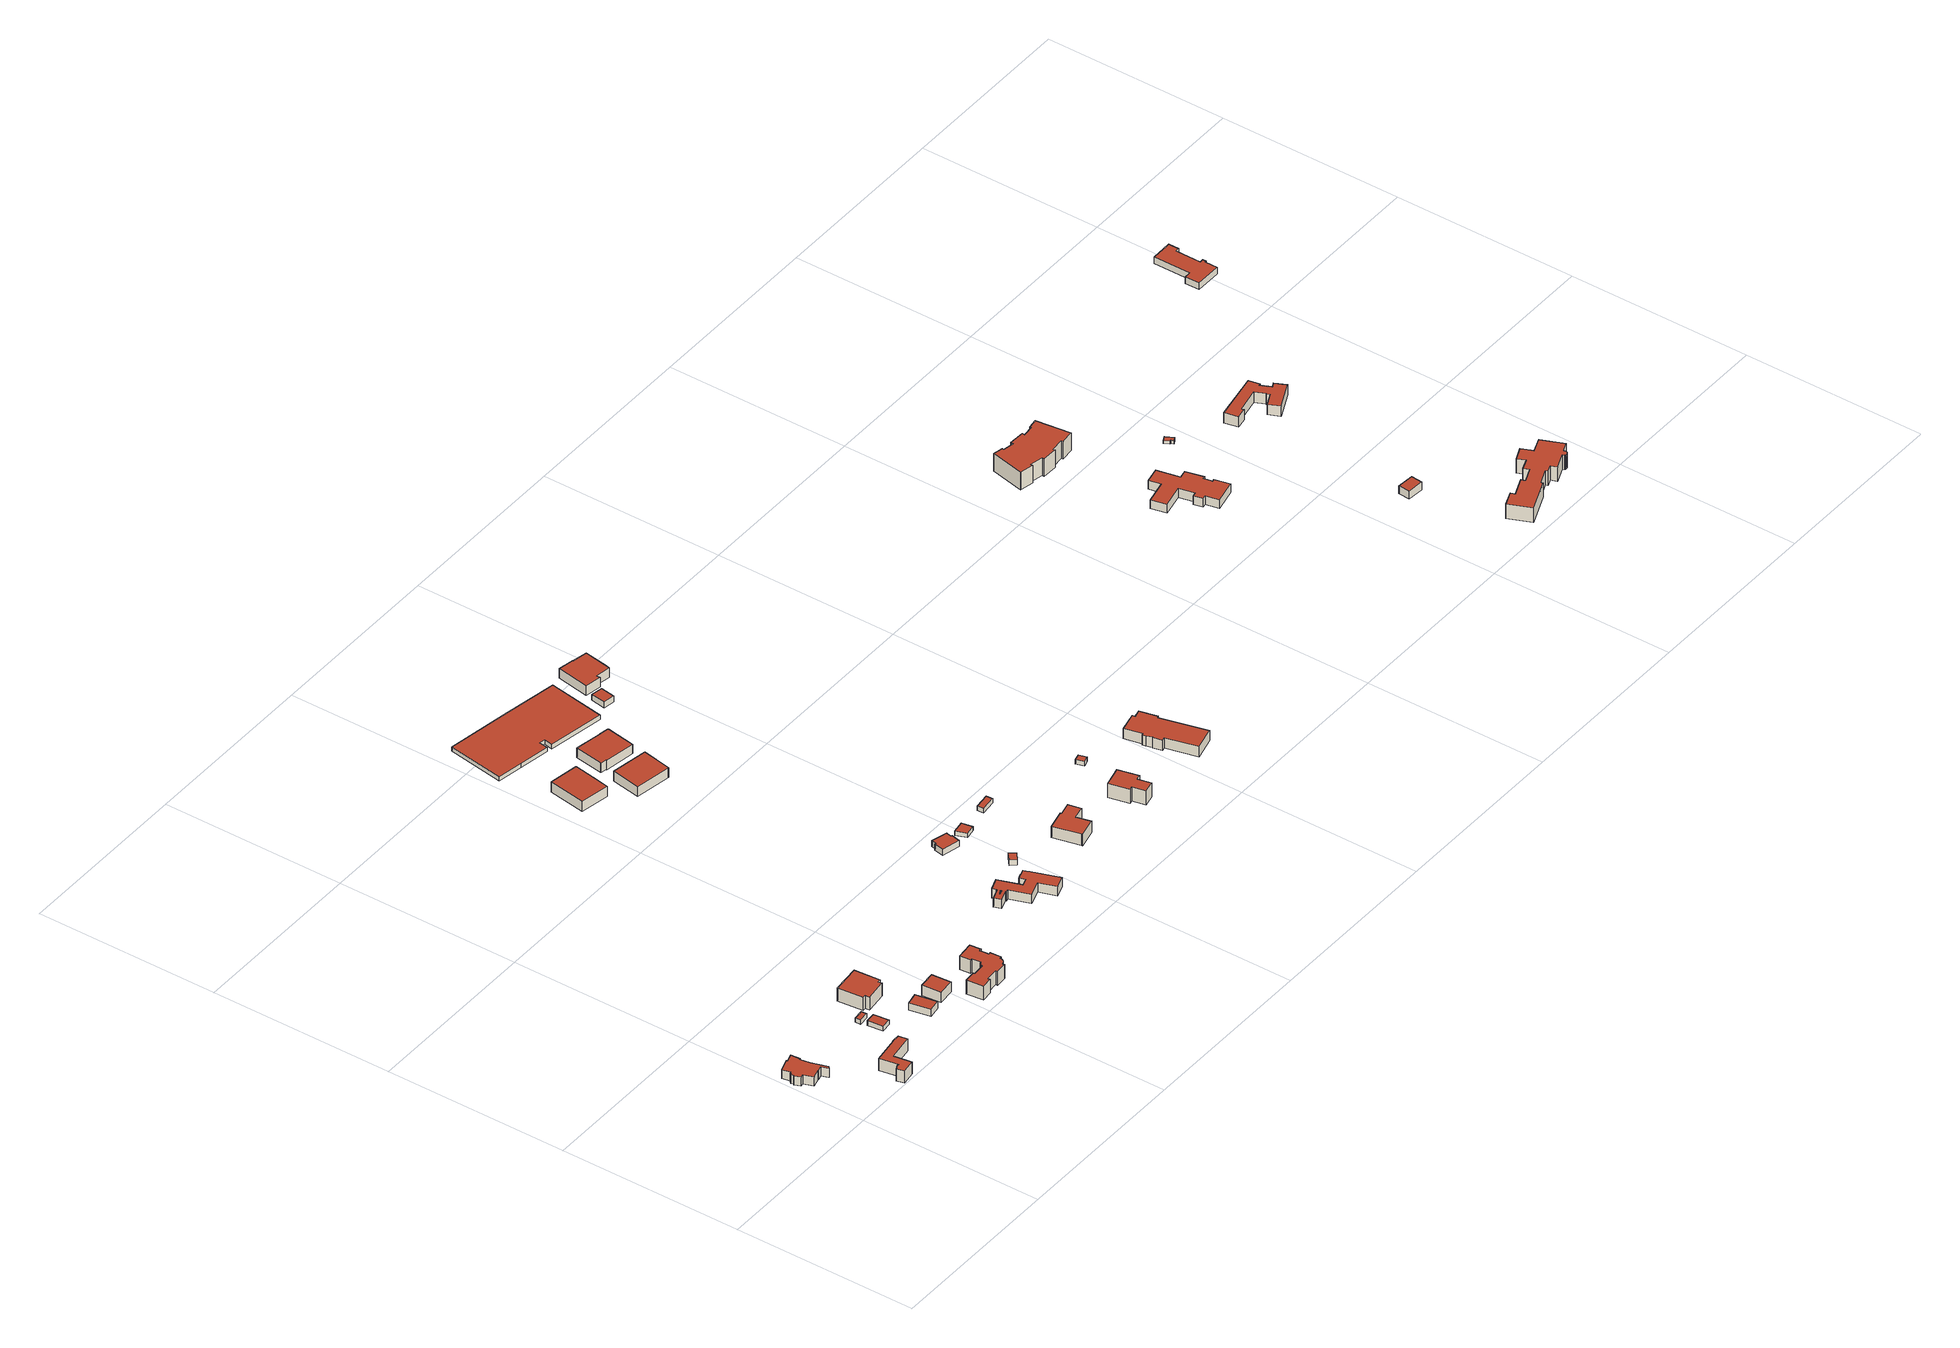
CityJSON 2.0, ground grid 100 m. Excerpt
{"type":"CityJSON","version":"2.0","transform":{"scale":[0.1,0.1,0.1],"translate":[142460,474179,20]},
"CityObjects":{
"building1":{"type":"Building","attributes":{"b3_dak_type":"slanted","b3_h_dak_50p":26.84,"b3_h_dak_70p":27.63,"b3_h_dak_max":29.62,"b3_h_dak_min":25.47,"b3_h_maaiveld":22.38,"b3_kas_warenhuis":false,"b3_mutatie_ahn3_ahn4":false,"b3_reconstructie_onvolledig":false,"b3_rmse_lod12":1.23,"b3_rmse_lod13":1.23,"b3_rmse_lod22":0.0856,"b3_val3dity_lod12":"[]","b3_val3dity_lod13":"[]","b3_val3dity_lod22":"[]","b3_volume_lod12":982.21,"b3_volume_lod13":982.21,"b3_volume_lod22":879.41,"geconstateerd":false,"oorspronkelijkbouwjaar":2022,"status":"Pand in gebruik"},"children":["building1-1"]},
"building1-1":{"type":"BuildingPart","parents":["building1"],"geometry":[{"type":"Solid","lod":"1.2","boundaries":[[[[0,1,2,3,4,5,6,7,8,9,10,11,12,13,14,15,16,17,18,19,20]],[[21,5,4,22]],[[22,4,3,23]],[[24,6,5,21]],[[23,3,2,25]],[[26,17,16,27]],[[28,18,17,26]],[[27,16,15,29]],[[29,15,14,30]],[[30,14,13,31]],[[31,13,12,32]],[[32,12,11,33]],[[34,8,7,35]],[[35,7,6,24]],[[33,11,10,36]],[[36,10,9,37]],[[37,9,8,34]],[[38,19,18,28]],[[39,20,19,38]],[[40,1,0,41]],[[25,2,1,40]],[[41,0,20,39]],[[41,39,38,28,26,27,29,30,31,32,33,36,37,34,35,24,21,22,23,25,40]]]],"semantics":{"surfaces":[{"type":"GroundSurface"},{"type":"WallSurface","on_footprint_edge":true},{"type":"RoofSurface"}],"values":[[0,1,1,1,1,1,1,1,1,1,1,1,1,1,1,1,1,1,1,1,1,1,2]]}}]},
"building2":{"type":"Building","attributes":{"b3_dak_type":"slanted","b3_h_dak_50p":27.57,"b3_h_dak_70p":28.36,"b3_h_dak_max":29.76,"b3_h_dak_min":24.99,"b3_h_maaiveld":21.21,"b3_kas_warenhuis":false,"b3_mutatie_ahn3_ahn4":false,"b3_reconstructie_onvolledig":false,"b3_rmse_lod12":1.62,"b3_rmse_lod13":1.62,"b3_rmse_lod22":0.14,"b3_val3dity_lod12":"[]","b3_val3dity_lod13":"[]","b3_val3dity_lod22":"[]","b3_volume_lod12":1142.58,"b3_volume_lod13":1142.58,"b3_volume_lod22":999.97,"geconstateerd":false,"oorspronkelijkbouwjaar":2022,"status":"Bouw gestart"},"children":["building2-1"]},
"building2-1":{"type":"BuildingPart","parents":["building2"],"geometry":[{"type":"Solid","lod":"1.2","boundaries":[[[[42,43,44,45,46,47,48,49,50,51,52,53,54]],[[55,49,48,56]],[[57,50,49,55]],[[58,51,50,57]],[[59,43,42,60]],[[61,44,43,59]],[[56,48,47,62]],[[62,47,46,63]],[[64,52,51,58]],[[65,53,52,64]],[[66,54,53,65]],[[63,46,45,67]],[[67,45,44,61]],[[60,42,54,66]],[[60,66,65,64,58,57,55,56,62,63,67,61,59]]]],"semantics":{"surfaces":[{"type":"GroundSurface"},{"type":"WallSurface","on_footprint_edge":true},{"type":"RoofSurface"}],"values":[[0,1,1,1,1,1,1,1,1,1,1,1,1,1,2]]}}]},
"building3":{"type":"Building","attributes":{"b3_dak_type":"multiple horizontal","b3_h_dak_50p":25.77,"b3_h_dak_70p":25.78,"b3_h_dak_max":25.93,"b3_h_dak_min":25.7,"b3_h_maaiveld":22.98,"b3_kas_warenhuis":false,"b3_mutatie_ahn3_ahn4":false,"b3_reconstructie_onvolledig":false,"b3_rmse_lod12":0.0217,"b3_rmse_lod13":0.0217,"b3_rmse_lod22":0.0205,"b3_val3dity_lod12":"[]","b3_val3dity_lod13":"[]","b3_val3dity_lod22":"[]","b3_volume_lod12":129.84,"b3_volume_lod13":129.84,"b3_volume_lod22":129.58,"geconstateerd":false,"oorspronkelijkbouwjaar":1997,"status":"Pand in gebruik"},"children":["building3-1"]},
"building3-1":{"type":"BuildingPart","parents":["building3"],"geometry":[{"type":"Solid","lod":"1.2","boundaries":[[[[68,69,70,71]],[[72,68,71,73]],[[73,71,70,74]],[[74,70,69,75]],[[75,69,68,72]],[[75,72,73,74]]]],"semantics":{"surfaces":[{"type":"GroundSurface"},{"type":"WallSurface","on_footprint_edge":true},{"type":"RoofSurface"}],"values":[[0,1,1,1,1,2]]}}]},
"building4":{"type":"Building","attributes":{"b3_dak_type":"multiple horizontal","b3_h_dak_50p":25.79,"b3_h_dak_70p":25.8,"b3_h_dak_max":25.86,"b3_h_dak_min":25.72,"b3_h_maaiveld":23.31,"b3_kas_warenhuis":false,"b3_mutatie_ahn3_ahn4":false,"b3_reconstructie_onvolledig":false,"b3_rmse_lod12":0.0183,"b3_rmse_lod13":0.0183,"b3_rmse_lod22":0.0172,"b3_val3dity_lod12":"[]","b3_val3dity_lod13":"[]","b3_val3dity_lod22":"[]","b3_volume_lod12":40.23,"b3_volume_lod13":40.23,"b3_volume_lod22":40.15,"geconstateerd":false,"oorspronkelijkbouwjaar":2012,"status":"Pand ten onrechte opgevoerd"},"children":["building4-1"]},
"building4-1":{"type":"BuildingPart","parents":["building4"],"geometry":[{"type":"Solid","lod":"1.2","boundaries":[[[[76,77,78,79]],[[80,78,77,81]],[[82,79,78,80]],[[83,76,79,82]],[[81,77,76,83]],[[81,83,82,80]]]],"semantics":{"surfaces":[{"type":"GroundSurface"},{"type":"WallSurface","on_footprint_edge":true},{"type":"RoofSurface"}],"values":[[0,1,1,1,1,2]]}}]},
"building5":{"type":"Building","attributes":{"b3_dak_type":"slanted","b3_h_dak_50p":30.52,"b3_h_dak_70p":31.07,"b3_h_dak_max":31.45,"b3_h_dak_min":26.19,"b3_h_maaiveld":23.35,"b3_kas_warenhuis":false,"b3_mutatie_ahn3_ahn4":false,"b3_reconstructie_onvolledig":false,"b3_rmse_lod12":1.82,"b3_rmse_lod13":0.985,"b3_rmse_lod22":0.088,"b3_val3dity_lod12":"[]","b3_val3dity_lod13":"[]","b3_val3dity_lod22":"[]","b3_volume_lod12":1863.16,"b3_volume_lod13":1760.94,"b3_volume_lod22":1596.92,"geconstateerd":false,"oorspronkelijkbouwjaar":1997,"status":"Pand in gebruik"},"children":["building5-1"]},
"building5-1":{"type":"BuildingPart","parents":["building5"],"geometry":[{"type":"Solid","lod":"1.2","boundaries":[[[[84,85,86,87,88,89,90,91,92,93]],[[94,87,86,95]],[[96,85,84,97]],[[95,86,85,96]],[[97,84,93,98]],[[99,88,87,94]],[[100,89,88,99]],[[98,93,92,101]],[[101,92,91,102]],[[103,90,89,100]],[[102,91,90,103]],[[102,103,100,99,94,95,96,97,98,101]]]],"semantics":{"surfaces":[{"type":"GroundSurface"},{"type":"WallSurface","on_footprint_edge":true},{"type":"RoofSurface"}],"values":[[0,1,1,1,1,1,1,1,1,1,1,2]]}}]},
"building6":{"type":"Building","attributes":{"b3_dak_type":"slanted","b3_h_dak_50p":26.83,"b3_h_dak_70p":27.21,"b3_h_dak_max":27.77,"b3_h_dak_min":25.1,"b3_h_maaiveld":23.06,"b3_kas_warenhuis":false,"b3_mutatie_ahn3_ahn4":false,"b3_reconstructie_onvolledig":false,"b3_rmse_lod12":0.841,"b3_rmse_lod13":0.841,"b3_rmse_lod22":0.0706,"b3_val3dity_lod12":"[]","b3_val3dity_lod13":"[]","b3_val3dity_lod22":"[]","b3_volume_lod12":329.52,"b3_volume_lod13":329.52,"b3_volume_lod22":292.66,"geconstateerd":false,"oorspronkelijkbouwjaar":2015,"status":"Pand ten onrechte opgevoerd"},"children":["building6-1"]},
"building6-1":{"type":"BuildingPart","parents":["building6"],"geometry":[{"type":"Solid","lod":"1.2","boundaries":[[[[104,105,106,107]],[[108,106,105,109]],[[110,107,106,108]],[[111,104,107,110]],[[109,105,104,111]],[[109,111,110,108]]]],"semantics":{"surfaces":[{"type":"GroundSurface"},{"type":"WallSurface","on_footprint_edge":true},{"type":"RoofSurface"}],"values":[[0,1,1,1,1,2]]}}]},
"building7":{"type":"Building","attributes":{"b3_dak_type":"slanted","b3_h_dak_50p":28.94,"b3_h_dak_70p":29.58,"b3_h_dak_max":30.74,"b3_h_dak_min":27.2,"b3_h_maaiveld":23.46,"b3_kas_warenhuis":false,"b3_mutatie_ahn3_ahn4":false,"b3_reconstructie_onvolledig":false,"b3_rmse_lod12":1.09,"b3_rmse_lod13":1.09,"b3_rmse_lod22":0.152,"b3_val3dity_lod12":"[]","b3_val3dity_lod13":"[]","b3_val3dity_lod22":"[]","b3_volume_lod12":578.66,"b3_volume_lod13":578.66,"b3_volume_lod22":521.04,"geconstateerd":false,"oorspronkelijkbouwjaar":2015,"status":"Pand in gebruik"},"children":["building7-1"]},
"building7-1":{"type":"BuildingPart","parents":["building7"],"geometry":[{"type":"Solid","lod":"1.2","boundaries":[[[[112,113,114,115]],[[116,113,112,117]],[[117,112,115,118]],[[119,114,113,116]],[[118,115,114,119]],[[118,119,116,117]]]],"semantics":{"surfaces":[{"type":"GroundSurface"},{"type":"WallSurface","on_footprint_edge":true},{"type":"RoofSurface"}],"values":[[0,1,1,1,1,2]]}}]},
"building8":{"type":"Building","attributes":{"b3_dak_type":"slanted","b3_h_dak_50p":30.89,"b3_h_dak_70p":31.39,"b3_h_dak_max":33.67,"b3_h_dak_min":27.59,"b3_h_maaiveld":23.23,"b3_kas_warenhuis":false,"b3_mutatie_ahn3_ahn4":false,"b3_reconstructie_onvolledig":false,"b3_rmse_lod12":1.2,"b3_rmse_lod13":1.2,"b3_rmse_lod22":0.141,"b3_val3dity_lod12":"[]","b3_val3dity_lod13":"[]","b3_val3dity_lod22":"[303]","b3_volume_lod12":2387.78,"b3_volume_lod13":2387.78,"b3_volume_lod22":2222.54,"geconstateerd":false,"oorspronkelijkbouwjaar":2015,"status":"Pand in gebruik"},"children":["building8-1"]},
"building8-1":{"type":"BuildingPart","parents":["building8"],"geometry":[{"type":"Solid","lod":"1.2","boundaries":[[[[120,121,122,123,124,125,126,127,128,129,130,131,132,133,134,135,136,137,138,139,140,141,142,143,144,145,146,147]],[[148,141,140,149]],[[150,142,141,148]],[[151,144,143,152]],[[153,145,144,151]],[[154,138,137,155]],[[156,121,120,157]],[[157,120,147,158]],[[152,143,142,150]],[[159,139,138,154]],[[149,140,139,159]],[[155,137,136,160]],[[160,136,135,161]],[[162,133,132,163]],[[164,129,128,165]],[[161,135,134,166]],[[166,134,133,162]],[[167,123,122,168]],[[169,146,145,153]],[[170,126,125,171]],[[163,132,131,172]],[[172,131,130,173]],[[173,130,129,164]],[[165,128,127,174]],[[174,127,126,170]],[[171,125,124,175]],[[175,124,123,167]],[[168,122,121,156]],[[158,147,146,169]],[[158,169,153,151,152,150,148,149,159,154,155,160,161,166,162,163,172,173,164,165,174,170,171,175,167,168,156,157]]]],"semantics":{"surfaces":[{"type":"GroundSurface"},{"type":"WallSurface","on_footprint_edge":true},{"type":"RoofSurface"}],"values":[[0,1,1,1,1,1,1,1,1,1,1,1,1,1,1,1,1,1,1,1,1,1,1,1,1,1,1,1,1,2]]}}]},
"building9":{"type":"Building","attributes":{"b3_dak_type":"slanted","b3_h_dak_50p":28.44,"b3_h_dak_70p":29.11,"b3_h_dak_max":31.48,"b3_h_dak_min":25.07,"b3_h_maaiveld":23.61,"b3_kas_warenhuis":false,"b3_mutatie_ahn3_ahn4":false,"b3_reconstructie_onvolledig":false,"b3_rmse_lod12":1.41,"b3_rmse_lod13":1.41,"b3_rmse_lod22":0.148,"b3_val3dity_lod12":"[]","b3_val3dity_lod13":"[]","b3_val3dity_lod22":"[]","b3_volume_lod12":1605.38,"b3_volume_lod13":1605.38,"b3_volume_lod22":1373.17,"geconstateerd":false,"oorspronkelijkbouwjaar":1950,"status":"Pand in gebruik"},"children":["building9-1"]},
"building9-1":{"type":"BuildingPart","parents":["building9"],"geometry":[{"type":"Solid","lod":"1.2","boundaries":[[[[176,177,178,179,180,181,182,183,184,185,186,187,188,189,190,191,192,193,194,195,196,197,198,199],[200,201,202,203]],[[204,192,191,205]],[[206,193,192,204]],[[207,199,198,208]],[[209,176,199,207]],[[210,184,183,211]],[[212,202,201,213]],[[214,203,202,212]],[[208,198,197,215]],[[216,196,195,217]],[[215,197,196,216]],[[217,195,194,218]],[[218,194,193,206]],[[205,191,190,219]],[[220,188,187,221]],[[219,190,189,222]],[[222,189,188,220]],[[223,179,178,224]],[[225,185,184,210]],[[221,187,186,226]],[[226,186,185,225]],[[227,180,179,223]],[[211,183,182,228]],[[228,182,181,229]],[[229,181,180,227]],[[224,178,177,230]],[[231,200,203,214]],[[213,201,200,231]],[[230,177,176,209]],[[230,209,207,208,215,216,217,218,206,204,205,219,222,220,221,226,225,210,211,228,229,227,223,224],[212,213,231,214]]]],"semantics":{"surfaces":[{"type":"GroundSurface"},{"type":"WallSurface","on_footprint_edge":true},{"type":"RoofSurface"}],"values":[[0,1,1,1,1,1,1,1,1,1,1,1,1,1,1,1,1,1,1,1,1,1,1,1,1,1,1,1,1,2]]}}]},
"building10":{"type":"Building","attributes":{"b3_dak_type":"slanted","b3_h_dak_50p":31.29,"b3_h_dak_70p":31.46,"b3_h_dak_max":31.61,"b3_h_dak_min":30.11,"b3_h_maaiveld":25.47,"b3_kas_warenhuis":false,"b3_mutatie_ahn3_ahn4":false,"b3_reconstructie_onvolledig":false,"b3_rmse_lod12":0.424,"b3_rmse_lod13":0.424,"b3_rmse_lod22":0.135,"b3_val3dity_lod12":"[]","b3_val3dity_lod13":"[]","b3_val3dity_lod22":"[]","b3_volume_lod12":2007.13,"b3_volume_lod13":2007.13,"b3_volume_lod22":1925.42,"geconstateerd":false,"oorspronkelijkbouwjaar":2015,"status":"Pand in gebruik"},"children":["building10-1"]},
"building10-1":{"type":"BuildingPart","parents":["building10"],"geometry":[{"type":"Solid","lod":"1.2","boundaries":[[[[232,233,234,235,236,237,238,239,240]],[[241,240,239,242]],[[242,239,238,243]],[[243,238,237,244]],[[245,232,240,241]],[[244,237,236,246]],[[246,236,235,247]],[[247,235,234,248]],[[248,234,233,249]],[[249,233,232,245]],[[249,245,241,242,243,244,246,247,248]]]],"semantics":{"surfaces":[{"type":"GroundSurface"},{"type":"WallSurface","on_footprint_edge":true},{"type":"RoofSurface"}],"values":[[0,1,1,1,1,1,1,1,1,1,2]]}}]},
"building11":{"type":"Building","attributes":{"b3_dak_type":"slanted","b3_h_dak_50p":30.46,"b3_h_dak_70p":31.19,"b3_h_dak_max":31.57,"b3_h_dak_min":29.09,"b3_h_maaiveld":25.36,"b3_kas_warenhuis":false,"b3_mutatie_ahn3_ahn4":false,"b3_reconstructie_onvolledig":false,"b3_rmse_lod12":1.16,"b3_rmse_lod13":1.16,"b3_rmse_lod22":0.108,"b3_val3dity_lod12":"[]","b3_val3dity_lod13":"[]","b3_val3dity_lod22":"[]","b3_volume_lod12":1929.75,"b3_volume_lod13":1929.75,"b3_volume_lod22":1670.47,"geconstateerd":false,"oorspronkelijkbouwjaar":2015,"status":"Pand in gebruik"},"children":["building11-1"]},
"building11-1":{"type":"BuildingPart","parents":["building11"],"geometry":[{"type":"Solid","lod":"1.2","boundaries":[[[[250,251,252,253,254,255,256]],[[257,250,256,258]],[[259,253,252,260]],[[260,252,251,261]],[[262,255,254,263]],[[263,254,253,259]],[[258,256,255,262]],[[261,251,250,257]],[[261,257,258,262,263,259,260]]]],"semantics":{"surfaces":[{"type":"GroundSurface"},{"type":"WallSurface","on_footprint_edge":true},{"type":"RoofSurface"}],"values":[[0,1,1,1,1,1,1,1,2]]}}]},
"building12":{"type":"Building","attributes":{"b3_dak_type":"slanted","b3_h_dak_50p":26.92,"b3_h_dak_70p":27.17,"b3_h_dak_max":27.51,"b3_h_dak_min":26.1,"b3_h_maaiveld":23.96,"b3_kas_warenhuis":false,"b3_mutatie_ahn3_ahn4":false,"b3_reconstructie_onvolledig":false,"b3_rmse_lod12":0.466,"b3_rmse_lod13":0.466,"b3_rmse_lod22":0.039,"b3_val3dity_lod12":"[]","b3_val3dity_lod13":"[]","b3_val3dity_lod22":"[]","b3_volume_lod12":66.35,"b3_volume_lod13":66.35,"b3_volume_lod22":59.94,"geconstateerd":false,"oorspronkelijkbouwjaar":2002,"status":"Pand in gebruik"},"children":["building12-1"]},
"building12-1":{"type":"BuildingPart","parents":["building12"],"geometry":[{"type":"Solid","lod":"1.2","boundaries":[[[[264,265,266,267]],[[268,265,264,269]],[[269,264,267,270]],[[271,266,265,268]],[[270,267,266,271]],[[270,271,268,269]]]],"semantics":{"surfaces":[{"type":"GroundSurface"},{"type":"WallSurface","on_footprint_edge":true},{"type":"RoofSurface"}],"values":[[0,1,1,1,1,2]]}}]},
"building13":{"type":"Building","attributes":{"b3_dak_type":"slanted","b3_h_dak_50p":26.77,"b3_h_dak_70p":27.33,"b3_h_dak_max":28.59,"b3_h_dak_min":25.81,"b3_h_maaiveld":23.73,"b3_kas_warenhuis":false,"b3_mutatie_ahn3_ahn4":false,"b3_reconstructie_onvolledig":false,"b3_rmse_lod12":0.796,"b3_rmse_lod13":0.796,"b3_rmse_lod22":0.0516,"b3_val3dity_lod12":"[]","b3_val3dity_lod13":"[]","b3_val3dity_lod22":"[]","b3_volume_lod12":284.93,"b3_volume_lod13":284.93,"b3_volume_lod22":251.89,"geconstateerd":false,"oorspronkelijkbouwjaar":1950,"status":"Pand in gebruik"},"children":["building13-1"]},
"building13-1":{"type":"BuildingPart","parents":["building13"],"geometry":[{"type":"Solid","lod":"1.2","boundaries":[[[[272,273,274,275,276,277,278,279,280]],[[281,277,276,282]],[[283,278,277,281]],[[284,273,272,285]],[[282,276,275,286]],[[287,279,278,283]],[[286,275,274,288]],[[288,274,273,284]],[[289,280,279,287]],[[285,272,280,289]],[[285,289,287,283,281,282,286,288,284]]]],"semantics":{"surfaces":[{"type":"GroundSurface"},{"type":"WallSurface","on_footprint_edge":true},{"type":"RoofSurface"}],"values":[[0,1,1,1,1,1,1,1,1,1,2]]}}]},
"building14":{"type":"Building","attributes":{"b3_dak_type":"slanted","b3_h_dak_50p":30.56,"b3_h_dak_70p":31.18,"b3_h_dak_max":31.71,"b3_h_dak_min":29.09,"b3_h_maaiveld":25.49,"b3_kas_warenhuis":false,"b3_mutatie_ahn3_ahn4":false,"b3_reconstructie_onvolledig":false,"b3_rmse_lod12":1.11,"b3_rmse_lod13":1.11,"b3_rmse_lod22":0.12,"b3_val3dity_lod12":"[]","b3_val3dity_lod13":"[]","b3_val3dity_lod22":"[]","b3_volume_lod12":1843.42,"b3_volume_lod13":1843.42,"b3_volume_lod22":1604.81,"geconstateerd":false,"oorspronkelijkbouwjaar":2015,"status":"Pand in gebruik"},"children":["building14-1"]},
"building14-1":{"type":"BuildingPart","parents":["building14"],"geometry":[{"type":"Solid","lod":"1.2","boundaries":[[[[290,291,292,293,294,295,296,297,298,299,300,301,302,303]],[[304,302,301,305]],[[306,291,290,307]],[[307,290,303,308]],[[309,294,293,310]],[[310,293,292,311]],[[312,295,294,309]],[[313,296,295,312]],[[314,300,299,315]],[[305,301,300,314]],[[316,297,296,313]],[[308,303,302,304]],[[311,292,291,306]],[[317,298,297,316]],[[315,299,298,317]],[[315,317,316,313,312,309,310,311,306,307,308,304,305,314]]]],"semantics":{"surfaces":[{"type":"GroundSurface"},{"type":"WallSurface","on_footprint_edge":true},{"type":"RoofSurface"}],"values":[[0,1,1,1,1,1,1,1,1,1,1,1,1,1,1,2]]}}]},
"building15":{"type":"Building","attributes":{"b3_dak_type":"multiple horizontal","b3_h_dak_50p":28.82,"b3_h_dak_70p":28.84,"b3_h_dak_max":30.61,"b3_h_dak_min":28.46,"b3_h_maaiveld":26.2,"b3_kas_warenhuis":false,"b3_mutatie_ahn3_ahn4":false,"b3_reconstructie_onvolledig":false,"b3_rmse_lod12":0.205,"b3_rmse_lod13":0.205,"b3_rmse_lod22":0.104,"b3_val3dity_lod12":"[]","b3_val3dity_lod13":"[]","b3_val3dity_lod22":"[]","b3_volume_lod12":5381.35,"b3_volume_lod13":5381.35,"b3_volume_lod22":5406.25,"geconstateerd":false,"oorspronkelijkbouwjaar":1962,"status":"Pand in gebruik"},"children":["building15-1"]},
"building15-1":{"type":"BuildingPart","parents":["building15"],"geometry":[{"type":"Solid","lod":"1.2","boundaries":[[[[318,319,320,321,322,323,324,325,326,327]],[[328,319,318,329]],[[330,324,323,331]],[[332,325,324,330]],[[331,323,322,333]],[[334,326,325,332]],[[333,322,321,335]],[[335,321,320,336]],[[336,320,319,328]],[[329,318,327,337]],[[337,327,326,334]],[[337,334,332,330,331,333,335,336,328,329]]]],"semantics":{"surfaces":[{"type":"GroundSurface"},{"type":"WallSurface","on_footprint_edge":true},{"type":"RoofSurface"}],"values":[[0,1,1,1,1,1,1,1,1,1,1,2]]}}]},
"building16":{"type":"Building","attributes":{"b3_dak_type":"multiple horizontal","b3_h_dak_50p":26.28,"b3_h_dak_70p":26.3,"b3_h_dak_max":26.57,"b3_h_dak_min":26.21,"b3_h_maaiveld":23.91,"b3_kas_warenhuis":false,"b3_mutatie_ahn3_ahn4":false,"b3_reconstructie_onvolledig":false,"b3_rmse_lod12":0.0559,"b3_rmse_lod13":0.0559,"b3_rmse_lod22":0.0454,"b3_val3dity_lod12":"[]","b3_val3dity_lod13":"[]","b3_val3dity_lod22":"[]","b3_volume_lod12":90.67,"b3_volume_lod13":90.67,"b3_volume_lod22":90.11,"geconstateerd":false,"oorspronkelijkbouwjaar":1977,"status":"Pand in gebruik"},"children":["building16-1"]},
"building16-1":{"type":"BuildingPart","parents":["building16"],"geometry":[{"type":"Solid","lod":"1.2","boundaries":[[[[338,339,340,341]],[[342,339,338,343]],[[344,340,339,342]],[[343,338,341,345]],[[345,341,340,344]],[[345,344,342,343]]]],"semantics":{"surfaces":[{"type":"GroundSurface"},{"type":"WallSurface","on_footprint_edge":true},{"type":"RoofSurface"}],"values":[[0,1,1,1,1,2]]}}]},
"building17":{"type":"Building","attributes":{"b3_dak_type":"slanted","b3_h_dak_50p":30.3,"b3_h_dak_70p":31.15,"b3_h_dak_max":33.51,"b3_h_dak_min":27.02,"b3_h_maaiveld":24.47,"b3_kas_warenhuis":false,"b3_mutatie_ahn3_ahn4":false,"b3_reconstructie_onvolledig":false,"b3_rmse_lod12":1.79,"b3_rmse_lod13":1.79,"b3_rmse_lod22":0.14,"b3_val3dity_lod12":"[]","b3_val3dity_lod13":"[]","b3_val3dity_lod22":"[]","b3_volume_lod12":1466.34,"b3_volume_lod13":1466.34,"b3_volume_lod22":1251.02,"geconstateerd":false,"oorspronkelijkbouwjaar":1977,"status":"Pand in gebruik"},"children":["building17-1"]},
"building17-1":{"type":"BuildingPart","parents":["building17"],"geometry":[{"type":"Solid","lod":"1.2","boundaries":[[[[346,347,348,349,350,351,352,353,354]],[[355,349,348,356]],[[357,350,349,355]],[[358,347,346,359]],[[356,348,347,358]],[[359,346,354,360]],[[360,354,353,361]],[[361,353,352,362]],[[362,352,351,363]],[[363,351,350,357]],[[363,357,355,356,358,359,360,361,362]]]],"semantics":{"surfaces":[{"type":"GroundSurface"},{"type":"WallSurface","on_footprint_edge":true},{"type":"RoofSurface"}],"values":[[0,1,1,1,1,1,1,1,1,1,2]]}}]},
"building18":{"type":"Building","attributes":{"b3_dak_type":"slanted","b3_h_dak_50p":26.44,"b3_h_dak_70p":26.87,"b3_h_dak_max":27.56,"b3_h_dak_min":25.34,"b3_h_maaiveld":24.21,"b3_kas_warenhuis":false,"b3_mutatie_ahn3_ahn4":false,"b3_reconstructie_onvolledig":false,"b3_rmse_lod12":0.764,"b3_rmse_lod13":0.764,"b3_rmse_lod22":0.0365,"b3_val3dity_lod12":"[]","b3_val3dity_lod13":"[]","b3_val3dity_lod22":"[]","b3_volume_lod12":80.73,"b3_volume_lod13":80.73,"b3_volume_lod22":66.69,"geconstateerd":false,"oorspronkelijkbouwjaar":1977,"status":"Pand in gebruik"},"children":["building18-1"]},
"building18-1":{"type":"BuildingPart","parents":["building18"],"geometry":[{"type":"Solid","lod":"1.2","boundaries":[[[[364,365,366,367]],[[368,365,364,369]],[[369,364,367,370]],[[371,366,365,368]],[[370,367,366,371]],[[370,371,368,369]]]],"semantics":{"surfaces":[{"type":"GroundSurface"},{"type":"WallSurface","on_footprint_edge":true},{"type":"RoofSurface"}],"values":[[0,1,1,1,1,2]]}}]},
"building19":{"type":"Building","attributes":{"b3_dak_type":"slanted","b3_h_dak_50p":29.54,"b3_h_dak_70p":29.58,"b3_h_dak_max":29.95,"b3_h_dak_min":29.38,"b3_h_maaiveld":26.15,"b3_kas_warenhuis":false,"b3_mutatie_ahn3_ahn4":false,"b3_reconstructie_onvolledig":false,"b3_rmse_lod12":0.154,"b3_rmse_lod13":0.154,"b3_rmse_lod22":0.158,"b3_val3dity_lod12":"[]","b3_val3dity_lod13":"[]","b3_val3dity_lod22":"[]","b3_volume_lod12":174.28,"b3_volume_lod13":174.28,"b3_volume_lod22":173.87,"geconstateerd":false,"oorspronkelijkbouwjaar":2010,"status":"Pand in gebruik"},"children":["building19-1"]},
"building19-1":{"type":"BuildingPart","parents":["building19"],"geometry":[{"type":"Solid","lod":"1.2","boundaries":[[[[372,373,374,375]],[[376,373,372,377]],[[377,372,375,378]],[[379,374,373,376]],[[378,375,374,379]],[[378,379,376,377]]]],"semantics":{"surfaces":[{"type":"GroundSurface"},{"type":"WallSurface","on_footprint_edge":true},{"type":"RoofSurface"}],"values":[[0,1,1,1,1,2]]}}]},
"building20":{"type":"Building","attributes":{"b3_dak_type":"multiple horizontal","b3_h_dak_50p":31.77,"b3_h_dak_70p":31.83,"b3_h_dak_max":33.69,"b3_h_dak_min":26.65,"b3_h_maaiveld":26.17,"b3_kas_warenhuis":false,"b3_mutatie_ahn3_ahn4":false,"b3_reconstructie_onvolledig":false,"b3_rmse_lod12":1.06,"b3_rmse_lod13":1.06,"b3_rmse_lod22":0.381,"b3_val3dity_lod12":"[]","b3_val3dity_lod13":"[]","b3_val3dity_lod22":"[]","b3_volume_lod12":1625.66,"b3_volume_lod13":1625.66,"b3_volume_lod22":1454.68,"geconstateerd":false,"oorspronkelijkbouwjaar":1968,"status":"Pand in gebruik"},"children":["building20-1"]},
"building20-1":{"type":"BuildingPart","parents":["building20"],"geometry":[{"type":"Solid","lod":"1.2","boundaries":[[[[380,381,382,383,384,385,386,387,388]],[[389,384,383,390]],[[391,385,384,389]],[[392,381,380,393]],[[394,386,385,391]],[[390,383,382,395]],[[395,382,381,392]],[[393,380,388,396]],[[396,388,387,397]],[[397,387,386,394]],[[397,394,391,389,390,395,392,393,396]]]],"semantics":{"surfaces":[{"type":"GroundSurface"},{"type":"WallSurface","on_footprint_edge":true},{"type":"RoofSurface"}],"values":[[0,1,1,1,1,1,1,1,1,1,2]]}}]},
"building21":{"type":"Building","attributes":{"b3_dak_type":"slanted","b3_h_dak_50p":30.62,"b3_h_dak_70p":31.31,"b3_h_dak_max":35.01,"b3_h_dak_min":27.03,"b3_h_maaiveld":22.89,"b3_kas_warenhuis":false,"b3_mutatie_ahn3_ahn4":false,"b3_reconstructie_onvolledig":false,"b3_rmse_lod12":2.13,"b3_rmse_lod13":1.66,"b3_rmse_lod22":0.0888,"b3_val3dity_lod12":"[]","b3_val3dity_lod13":"[]","b3_val3dity_lod22":"[]","b3_volume_lod12":1463.87,"b3_volume_lod13":1458.03,"b3_volume_lod22":1309.41,"geconstateerd":false,"oorspronkelijkbouwjaar":1978,"status":"Pand in gebruik"},"children":["building21-1"]},
"building21-1":{"type":"BuildingPart","parents":["building21"],"geometry":[{"type":"Solid","lod":"1.2","boundaries":[[[[398,399,400,401,402,403,404,405,406]],[[407,405,404,408]],[[408,404,403,409]],[[410,401,400,411]],[[412,402,401,410]],[[413,398,406,414]],[[414,406,405,407]],[[409,403,402,412]],[[411,400,399,415]],[[415,399,398,413]],[[415,413,414,407,408,409,412,410,411]]]],"semantics":{"surfaces":[{"type":"GroundSurface"},{"type":"WallSurface","on_footprint_edge":true},{"type":"RoofSurface"}],"values":[[0,1,1,1,1,1,1,1,1,1,2]]}}]},
"building22":{"type":"Building","attributes":{"b3_dak_type":"slanted","b3_h_dak_50p":26.88,"b3_h_dak_70p":27.08,"b3_h_dak_max":27.35,"b3_h_dak_min":26.32,"b3_h_maaiveld":24.34,"b3_kas_warenhuis":false,"b3_mutatie_ahn3_ahn4":false,"b3_reconstructie_onvolledig":false,"b3_rmse_lod12":0.333,"b3_rmse_lod13":0.333,"b3_rmse_lod22":0.268,"b3_val3dity_lod12":"[]","b3_val3dity_lod13":"[]","b3_val3dity_lod22":"[]","b3_volume_lod12":42.06,"b3_volume_lod13":42.06,"b3_volume_lod22":42.1,"geconstateerd":false,"oorspronkelijkbouwjaar":2001,"status":"Pand in gebruik"},"children":["building22-1"]},
"building22-1":{"type":"BuildingPart","parents":["building22"],"geometry":[{"type":"Solid","lod":"1.2","boundaries":[[[[416,417,418,419]],[[420,417,416,421]],[[422,418,417,420]],[[421,416,419,423]],[[423,419,418,422]],[[423,422,420,421]]]],"semantics":{"surfaces":[{"type":"GroundSurface"},{"type":"WallSurface","on_footprint_edge":true},{"type":"RoofSurface"}],"values":[[0,1,1,1,1,2]]}}]},
"building23":{"type":"Building","attributes":{"b3_dak_type":"slanted","b3_h_dak_50p":30.03,"b3_h_dak_70p":30.64,"b3_h_dak_max":32.8,"b3_h_dak_min":27.66,"b3_h_maaiveld":24.47,"b3_kas_warenhuis":false,"b3_mutatie_ahn3_ahn4":false,"b3_reconstructie_onvolledig":false,"b3_rmse_lod12":1.24,"b3_rmse_lod13":1.24,"b3_rmse_lod22":0.113,"b3_val3dity_lod12":"[]","b3_val3dity_lod13":"[]","b3_val3dity_lod22":"[]","b3_volume_lod12":3155.87,"b3_volume_lod13":3155.87,"b3_volume_lod22":2795.9,"geconstateerd":false,"oorspronkelijkbouwjaar":1970,"status":"Pand in gebruik"},"children":["building23-1"]},
"building23-1":{"type":"BuildingPart","parents":["building23"],"geometry":[{"type":"Solid","lod":"1.2","boundaries":[[[[424,425,426,427,428,429,430,431,432,433,434,435,436,437,438]],[[439,429,428,440]],[[441,436,435,442]],[[443,432,431,444]],[[444,431,430,445]],[[445,430,429,439]],[[446,427,426,447]],[[440,428,427,446]],[[448,437,436,441]],[[449,438,437,448]],[[450,424,438,449]],[[442,435,434,451]],[[447,426,425,452]],[[451,434,433,453]],[[453,433,432,443]],[[452,425,424,450]],[[452,450,449,448,441,442,451,453,443,444,445,439,440,446,447]]]],"semantics":{"surfaces":[{"type":"GroundSurface"},{"type":"WallSurface","on_footprint_edge":true},{"type":"RoofSurface"}],"values":[[0,1,1,1,1,1,1,1,1,1,1,1,1,1,1,1,2]]}}]},
"building24":{"type":"Building","attributes":{"b3_dak_type":"slanted","b3_h_dak_50p":36.96,"b3_h_dak_70p":37.02,"b3_h_dak_max":39.15,"b3_h_dak_min":31.44,"b3_h_maaiveld":26.57,"b3_kas_warenhuis":false,"b3_mutatie_ahn3_ahn4":false,"b3_reconstructie_onvolledig":false,"b3_rmse_lod12":1.52,"b3_rmse_lod13":0.823,"b3_rmse_lod22":0.253,"b3_val3dity_lod12":"[]","b3_val3dity_lod13":"[]","b3_val3dity_lod22":"[]","b3_volume_lod12":6622.47,"b3_volume_lod13":6298.9,"b3_volume_lod22":6177.52,"geconstateerd":false,"oorspronkelijkbouwjaar":2020,"status":"Pand in gebruik"},"children":["building24-1"]},
"building24-1":{"type":"BuildingPart","parents":["building24"],"geometry":[{"type":"Solid","lod":"1.2","boundaries":[[[[454,455,456,457,458,459,460,461,462,463,464,465,466,467,468,469,470,471,472,473,474]],[[475,470,469,476]],[[477,472,471,478]],[[479,473,472,477]],[[480,464,463,481]],[[482,467,466,483]],[[484,474,473,479]],[[478,471,470,475]],[[485,468,467,482]],[[476,469,468,485]],[[486,461,460,487]],[[488,455,454,489]],[[490,456,455,488]],[[483,466,465,491]],[[491,465,464,480]],[[487,460,459,492]],[[481,463,462,493]],[[493,462,461,486]],[[492,459,458,494]],[[494,458,457,495]],[[495,457,456,490]],[[489,454,474,484]],[[489,484,479,477,478,475,476,485,482,483,491,480,481,493,486,487,492,494,495,490,488]]]],"semantics":{"surfaces":[{"type":"GroundSurface"},{"type":"WallSurface","on_footprint_edge":true},{"type":"RoofSurface"}],"values":[[0,1,1,1,1,1,1,1,1,1,1,1,1,1,1,1,1,1,1,1,1,1,2]]}}]},
"building25":{"type":"Building","attributes":{"b3_dak_type":"slanted","b3_h_dak_50p":29.29,"b3_h_dak_70p":29.75,"b3_h_dak_max":32.64,"b3_h_dak_min":28.16,"b3_h_maaiveld":24.64,"b3_kas_warenhuis":false,"b3_mutatie_ahn3_ahn4":false,"b3_reconstructie_onvolledig":false,"b3_rmse_lod12":0.85,"b3_rmse_lod13":0.85,"b3_rmse_lod22":0.118,"b3_val3dity_lod12":"[]","b3_val3dity_lod13":"[]","b3_val3dity_lod22":"[]","b3_volume_lod12":2685.49,"b3_volume_lod13":2685.49,"b3_volume_lod22":2479.6,"geconstateerd":false,"oorspronkelijkbouwjaar":2007,"status":"Pand in gebruik"},"children":["building25-1"]},
"building25-1":{"type":"BuildingPart","parents":["building25"],"geometry":[{"type":"Solid","lod":"1.2","boundaries":[[[[496,497,498,499,500,501,502,503,504,505,506,507,508,509,510,511,512,513]],[[514,510,509,515]],[[516,511,510,514]],[[517,512,511,516]],[[518,508,507,519]],[[520,496,513,521]],[[522,502,501,523]],[[515,509,508,518]],[[524,506,505,525]],[[519,507,506,524]],[[525,505,504,526]],[[526,504,503,527]],[[527,503,502,522]],[[523,501,500,528]],[[529,499,498,530]],[[528,500,499,529]],[[521,513,512,517]],[[530,498,497,531]],[[531,497,496,520]],[[531,520,521,517,516,514,515,518,519,524,525,526,527,522,523,528,529,530]]]],"semantics":{"surfaces":[{"type":"GroundSurface"},{"type":"WallSurface","on_footprint_edge":true},{"type":"RoofSurface"}],"values":[[0,1,1,1,1,1,1,1,1,1,1,1,1,1,1,1,1,1,1,2]]}}]},
"building26":{"type":"Building","attributes":{"b3_dak_type":"multiple horizontal","b3_h_dak_50p":26.68,"b3_h_dak_70p":26.75,"b3_h_dak_max":26.86,"b3_h_dak_min":26.29,"b3_h_maaiveld":24.74,"b3_kas_warenhuis":false,"b3_mutatie_ahn3_ahn4":false,"b3_reconstructie_onvolledig":false,"b3_rmse_lod12":0.162,"b3_rmse_lod13":0.162,"b3_rmse_lod22":0.106,"b3_val3dity_lod12":"[]","b3_val3dity_lod13":"[]","b3_val3dity_lod22":"[]","b3_volume_lod12":27.45,"b3_volume_lod13":27.45,"b3_volume_lod22":26.44,"geconstateerd":false,"oorspronkelijkbouwjaar":1968,"status":"Pand in gebruik"},"children":["building26-1"]},
"building26-1":{"type":"BuildingPart","parents":["building26"],"geometry":[{"type":"Solid","lod":"1.2","boundaries":[[[[532,533,534,535,536,537]],[[538,533,532,539]],[[540,537,536,541]],[[541,536,535,542]],[[542,535,534,543]],[[543,534,533,538]],[[539,532,537,540]],[[539,540,541,542,543,538]]]],"semantics":{"surfaces":[{"type":"GroundSurface"},{"type":"WallSurface","on_footprint_edge":true},{"type":"RoofSurface"}],"values":[[0,1,1,1,1,1,1,2]]}}]},
"building27":{"type":"Building","attributes":{"b3_dak_type":"slanted","b3_h_dak_50p":25.08,"b3_h_dak_70p":25.74,"b3_h_dak_max":27.68,"b3_h_dak_min":23.75,"b3_h_maaiveld":21.1,"b3_kas_warenhuis":false,"b3_mutatie_ahn3_ahn4":false,"b3_reconstructie_onvolledig":false,"b3_rmse_lod12":1.16,"b3_rmse_lod13":1.16,"b3_rmse_lod22":0.027,"b3_val3dity_lod12":"[]","b3_val3dity_lod13":"[]","b3_val3dity_lod22":"[]","b3_volume_lod12":268.33,"b3_volume_lod13":268.33,"b3_volume_lod22":234.79,"geconstateerd":false,"oorspronkelijkbouwjaar":1919,"status":"Pand in gebruik"},"children":["building27-1"]},
"building27-1":{"type":"BuildingPart","parents":["building27"],"geometry":[{"type":"Solid","lod":"1.2","boundaries":[[[[544,545,546,547,548]],[[549,545,544,550]],[[551,546,545,549]],[[552,547,546,551]],[[550,544,548,553]],[[553,548,547,552]],[[553,552,551,549,550]]]],"semantics":{"surfaces":[{"type":"GroundSurface"},{"type":"WallSurface","on_footprint_edge":true},{"type":"RoofSurface"}],"values":[[0,1,1,1,1,1,2]]}}]},
"building28":{"type":"Building","attributes":{"b3_dak_type":"slanted","b3_h_dak_50p":26.03,"b3_h_dak_70p":29.05,"b3_h_dak_max":34.67,"b3_h_dak_min":24.28,"b3_h_maaiveld":20.53,"b3_kas_warenhuis":false,"b3_mutatie_ahn3_ahn4":false,"b3_reconstructie_onvolledig":false,"b3_rmse_lod12":3.19,"b3_rmse_lod13":1.61,"b3_rmse_lod22":0.14,"b3_val3dity_lod12":"[]","b3_val3dity_lod13":"[]","b3_val3dity_lod22":"[]","b3_volume_lod12":5458.78,"b3_volume_lod13":4881.86,"b3_volume_lod22":4478.86,"geconstateerd":false,"oorspronkelijkbouwjaar":1919,"status":"Pand in gebruik"},"children":["building28-1"]},
"building28-1":{"type":"BuildingPart","parents":["building28"],"geometry":[{"type":"Solid","lod":"1.2","boundaries":[[[[554,555,556,557,558,559,560,561,562,563,564,565,566,567,568,569,570,571,572,573,574,575,576,577,578,579,580,581,582,583,584,585,586,587,588,589]],[[590,586,585,591]],[[591,585,584,592]],[[593,587,586,590]],[[594,571,570,595]],[[592,584,583,596]],[[597,582,581,598]],[[598,581,580,599]],[[596,583,582,597]],[[599,580,579,600]],[[600,579,578,601]],[[601,578,577,602]],[[602,577,576,603]],[[604,575,574,605]],[[603,576,575,604]],[[606,573,572,607]],[[605,574,573,606]],[[607,572,571,594]],[[595,570,569,608]],[[609,567,566,610]],[[608,569,568,611]],[[611,568,567,609]],[[612,563,562,613]],[[614,564,563,612]],[[615,565,564,614]],[[610,566,565,615]],[[616,561,560,617]],[[617,560,559,618]],[[619,588,587,593]],[[613,562,561,616]],[[620,555,554,621]],[[621,554,589,622]],[[618,559,558,623]],[[623,558,557,624]],[[625,556,555,620]],[[624,557,556,625]],[[622,589,588,619]],[[622,619,593,590,591,592,596,597,598,599,600,601,602,603,604,605,606,607,594,595,608,611,609,610,615,614,612,613,616,617,618,623,624,625,620,621]]]],"semantics":{"surfaces":[{"type":"GroundSurface"},{"type":"WallSurface","on_footprint_edge":true},{"type":"RoofSurface"}],"values":[[0,1,1,1,1,1,1,1,1,1,1,1,1,1,1,1,1,1,1,1,1,1,1,1,1,1,1,1,1,1,1,1,1,1,1,1,1,2]]}}]},
"building29":{"type":"Building","attributes":{"b3_dak_type":"multiple horizontal","b3_h_dak_50p":27.51,"b3_h_dak_70p":27.58,"b3_h_dak_max":30.83,"b3_h_dak_min":26.56,"b3_h_maaiveld":21.5,"b3_kas_warenhuis":false,"b3_mutatie_ahn3_ahn4":false,"b3_reconstructie_onvolledig":false,"b3_rmse_lod12":0.934,"b3_rmse_lod13":0.934,"b3_rmse_lod22":0.453,"b3_val3dity_lod12":"[]","b3_val3dity_lod13":"[]","b3_val3dity_lod22":"[]","b3_volume_lod12":1922.14,"b3_volume_lod13":1922.14,"b3_volume_lod22":1942.44,"geconstateerd":false,"oorspronkelijkbouwjaar":1968,"status":"Pand in gebruik"},"children":["building29-1"]},
"building29-1":{"type":"BuildingPart","parents":["building29"],"geometry":[{"type":"Solid","lod":"1.2","boundaries":[[[[626,627,628,629,630,631,632,633,634,635,636,637,638,639,640,641]],[[642,634,633,643]],[[644,635,634,642]],[[645,627,626,646]],[[646,626,641,647]],[[648,637,636,649]],[[650,632,631,651]],[[643,633,632,650]],[[652,638,637,648]],[[651,631,630,653]],[[653,630,629,654]],[[649,636,635,644]],[[654,629,628,655]],[[655,628,627,645]],[[647,641,640,656]],[[656,640,639,657]],[[657,639,638,652]],[[657,652,648,649,644,642,643,650,651,653,654,655,645,646,647,656]]]],"semantics":{"surfaces":[{"type":"GroundSurface"},{"type":"WallSurface","on_footprint_edge":true},{"type":"RoofSurface"}],"values":[[0,1,1,1,1,1,1,1,1,1,1,1,1,1,1,1,1,2]]}}]},
"building30":{"type":"Building","attributes":{"b3_dak_type":"multiple horizontal","b3_h_dak_50p":25.79,"b3_h_dak_70p":26.34,"b3_h_dak_max":28.76,"b3_h_dak_min":24.89,"b3_h_maaiveld":22.44,"b3_kas_warenhuis":false,"b3_mutatie_ahn3_ahn4":false,"b3_reconstructie_onvolledig":false,"b3_rmse_lod12":0.551,"b3_rmse_lod13":0.551,"b3_rmse_lod22":0.0285,"b3_val3dity_lod12":"[]","b3_val3dity_lod13":"[]","b3_val3dity_lod22":"[]","b3_volume_lod12":1268.54,"b3_volume_lod13":1268.54,"b3_volume_lod22":1154.09,"geconstateerd":false,"oorspronkelijkbouwjaar":1965,"status":"Pand in gebruik"},"children":["building30-1"]},
"building30-1":{"type":"BuildingPart","parents":["building30"],"geometry":[{"type":"Solid","lod":"1.2","boundaries":[[[[658,659,660,661,662,663,664,665,666,667,668,669]],[[670,659,658,671]],[[672,668,667,673]],[[674,669,668,672]],[[675,663,662,676]],[[677,660,659,670]],[[678,666,665,679]],[[673,667,666,678]],[[679,665,664,680]],[[680,664,663,675]],[[676,662,661,681]],[[681,661,660,677]],[[671,658,669,674]],[[671,674,672,673,678,679,680,675,676,681,677,670]]]],"semantics":{"surfaces":[{"type":"GroundSurface"},{"type":"WallSurface","on_footprint_edge":true},{"type":"RoofSurface"}],"values":[[0,1,1,1,1,1,1,1,1,1,1,1,1,2]]}}]}
},
"vertices":[
[124,454,24],[132,403,24],[160,313,24],[147,303,24],[134,341,24],[108,333,24],[107,337,24],[56,321,24],[36,374,24],[21,370,24],[7,405,24],[11,407,24],[7,422,24],[17,425,24],[15,431,24],[22,433,24],[11,477,24],[80,500,24],[82,494,24],[125,507,24],[128,455,24],[108,333,77],[134,341,77],[147,303,77],[107,337,77],[160,313,77],[80,500,77],[11,477,77],[82,494,77],[22,433,77],[15,431,77],[17,425,77],[7,422,77],[11,407,77],[36,374,77],[56,321,77],[7,405,77],[21,370,77],[125,507,77],[128,455,77],[132,403,77],[124,454,77],
[336,156,12],[481,177,12],[481,179,12],[493,180,12],[493,179,12],[526,180,12],[534,132,12],[392,110,12],[407,15,12],[332,3,12],[321,43,12],[349,58,12],[354,54,12],[392,110,83],[534,132,83],[407,15,83],[332,3,83],[481,177,83],[336,156,83],[481,179,83],[526,180,83],[493,179,83],[321,43,83],[349,58,83],[354,54,83],[493,180,83],
[567,297,30],[559,381,30],[613,386,30],[622,302,30],[567,297,58],[622,302,58],[613,386,58],[559,381,58],
[597,443,33],[599,414,33],[544,409,33],[542,438,33],[544,409,58],[599,414,58],[542,438,58],[597,443,58],
[650,460,34],[633,458,34],[619,596,34],[773,612,34],[786,472,34],[769,470,34],[771,450,34],[766,449,34],[767,448,34],[652,436,34],[773,612,111],[619,596,111],[633,458,111],[650,460,111],[652,436,111],[786,472,111],[769,470,111],[767,448,111],[766,449,111],[771,450,111],
[831,305,31],[851,190,31],[785,178,31],[763,293,31],[785,178,72],[851,190,72],[763,293,72],[831,305,72],
[892,198,35],[882,303,35],[972,311,35],[981,206,35],[882,303,96],[892,198,96],[981,206,96],[972,311,96],
[1076,149,32],[1077,141,32],[1143,145,32],[1147,155,32],[1153,163,32],[1162,167,32],[1158,216,32],[1148,215,32],[1143,275,32],[1236,283,32],[1241,223,32],[1230,222,32],[1234,172,32],[1245,173,32],[1251,113,32],[1240,112,32],[1239,102,32],[1235,93,32],[1229,86,32],[1221,80,32],[1211,77,32],[1212,67,32],[1151,62,32],[1150,73,32],[1084,68,32],[1085,56,32],[1025,51,32],[1016,144,32],[1212,67,114],[1211,77,114],[1151,62,114],[1084,68,114],[1150,73,114],[1085,56,114],[1229,86,114],[1235,93,114],[1077,141,114],[1076,149,114],[1016,144,114],[1221,80,114],[1239,102,114],[1240,112,114],[1245,173,114],[1234,172,114],[1236,283,114],[1143,275,114],[1251,113,114],[1147,155,114],[1143,145,114],[1025,51,114],[1158,216,114],[1162,167,114],[1230,222,114],[1241,223,114],[1148,215,114],[1153,163,114],
[1678,398,36],[1620,378,36],[1607,416,36],[1664,436,36],[1663,440,36],[1665,441,36],[1658,462,36],[1723,486,36],[1766,361,36],[1805,375,36],[1795,406,36],[1805,409,36],[1805,412,36],[1819,417,36],[1821,415,36],[1852,425,36],[1862,395,36],[1864,395,36],[1916,246,36],[1850,222,36],[1817,315,36],[1732,286,36],[1693,396,36],[1680,393,36],[1671,415,36],[1671,417,36],[1669,421,36],[1648,409,36],[1862,395,91],[1852,425,91],[1864,395,91],[1680,393,91],[1693,396,91],[1678,398,91],[1766,361,91],[1723,486,91],[1669,421,91],[1671,417,91],[1648,409,91],[1732,286,91],[1817,315,91],[1850,222,91],[1916,246,91],[1821,415,91],[1805,412,91],[1805,409,91],[1819,417,91],[1664,436,91],[1607,416,91],[1805,375,91],[1795,406,91],[1663,440,91],[1658,462,91],[1665,441,91],[1620,378,91],[1671,415,91],
[1076,2566,55],[1079,2565,55],[1080,2566,55],[1235,2540,55],[1234,2539,55],[1237,2538,55],[1212,2394,55],[1202,2336,55],[1042,2364,55],[1042,2364,115],[1202,2336,115],[1212,2394,115],[1237,2538,115],[1076,2566,115],[1234,2539,115],[1235,2540,115],[1080,2566,115],[1079,2565,115],
[1513,2347,54],[1513,2345,54],[1514,2345,54],[1484,2187,54],[1477,2188,54],[1284,2221,54],[1313,2380,54],[1513,2347,112],[1313,2380,112],[1484,2187,112],[1514,2345,112],[1513,2345,112],[1284,2221,112],[1477,2188,112],
[1919,505,40],[1895,535,40],[1937,569,40],[1961,538,40],[1895,535,71],[1919,505,71],[1961,538,71],[1937,569,71],
[1875,806,37],[1777,830,37],[1788,882,37],[1795,881,37],[1801,909,37],[1887,887,37],[1886,883,37],[1881,858,37],[1887,856,37],[1887,887,73],[1801,909,73],[1886,883,73],[1777,830,73],[1875,806,73],[1795,881,73],[1881,858,73],[1788,882,73],[1887,856,73],
[1504,2594,55],[1552,2586,55],[1552,2582,55],[1553,2582,55],[1527,2426,55],[1360,2454,55],[1360,2456,55],[1328,2462,55],[1328,2464,55],[1353,2619,55],[1378,2615,55],[1378,2616,55],[1465,2601,55],[1504,2593,55],[1465,2601,111],[1378,2616,111],[1552,2586,111],[1504,2594,111],[1504,2593,111],[1527,2426,111],[1553,2582,111],[1552,2582,111],[1360,2454,111],[1360,2456,111],[1378,2615,111],[1353,2619,111],[1328,2462,111],[1328,2464,111],
[1400,3052,62],[1690,3001,62],[1637,2691,62],[1329,2746,62],[1338,2794,62],[1307,2799,62],[1300,2751,62],[1134,2779,62],[992,2804,62],[1044,3112,62],[1690,3001,88],[1400,3052,88],[1300,2751,88],[1307,2799,88],[1134,2779,88],[1338,2794,88],[992,2804,88],[1329,2746,88],[1637,2691,88],[1044,3112,88],
[1997,882,39],[2007,822,39],[1952,814,39],[1929,872,39],[2007,822,63],[1997,882,63],[1952,814,63],[1929,872,63],
[2363,458,45],[2295,441,45],[2313,363,45],[2209,339,45],[2208,345,45],[2173,493,45],[2277,517,45],[2279,511,45],[2348,527,45],[2209,339,112],[2313,363,112],[2208,345,112],[2295,441,112],[2363,458,112],[2348,527,112],[2279,511,112],[2277,517,112],[2173,493,112],
[2140,856,42],[2136,891,42],[2220,901,42],[2223,865,42],[2136,891,69],[2140,856,69],[2223,865,69],[2220,901,69],
[1781,2717,61],[1719,2728,61],[1732,2808,61],[1794,2797,61],[1719,2728,96],[1781,2717,96],[1794,2797,96],[1732,2808,96],
[1744,2849,62],[1775,3026,62],[1862,3010,62],[1861,3007,62],[1943,2992,62],[1920,2862,62],[1916,2840,62],[1835,2853,62],[1832,2833,62],[1943,2992,118],[1861,3007,118],[1920,2862,118],[1775,3026,118],[1744,2849,118],[1916,2840,118],[1862,3010,118],[1832,2833,118],[1835,2853,118],
[2691,492,29],[2717,381,29],[2689,375,29],[2706,304,29],[2642,290,29],[2626,361,29],[2608,357,29],[2582,467,29],[2690,492,29],[2582,467,113],[2608,357,113],[2626,361,113],[2706,304,113],[2689,375,113],[2642,290,113],[2691,492,113],[2690,492,113],[2717,381,113],
[2718,732,43],[2729,691,43],[2696,680,43],[2683,724,43],[2729,691,70],[2718,732,70],[2696,680,70],[2683,724,70],
[2987,502,45],[2991,503,45],[2979,534,45],[2975,553,45],[2985,556,45],[2963,651,45],[3065,676,45],[3069,659,45],[3109,670,45],[3131,573,45],[3121,570,45],[3185,318,45],[3059,287,45],[3018,456,45],[2999,451,45],[2963,651,106],[2985,556,106],[3059,287,106],[3185,318,106],[3109,670,106],[3069,659,106],[3065,676,106],[2975,553,106],[2979,534,106],[3018,456,106],[2999,451,106],[2987,502,106],[3121,570,106],[2991,503,106],[3131,573,106],
[4198,2287,66],[4252,2276,66],[4250,2267,66],[4309,2256,66],[4309,2271,66],[4396,2267,66],[4395,2251,66],[4454,2258,66],[4454,2266,66],[4508,2272,66],[4532,2085,66],[4457,2076,66],[4456,2088,66],[4385,2080,66],[4385,2070,66],[4302,2073,66],[4302,2083,66],[4233,2099,66],[4230,2087,66],[4160,2103,66],[4157,2104,66],[4302,2083,170],[4302,2073,170],[4230,2087,170],[4233,2099,170],[4160,2103,170],[4532,2085,170],[4508,2272,170],[4385,2080,170],[4456,2088,170],[4157,2104,170],[4385,2070,170],[4454,2258,170],[4395,2251,170],[4252,2276,170],[4198,2287,170],[4250,2267,170],[4457,2076,170],[4396,2267,170],[4454,2266,170],[4309,2271,170],[4309,2256,170],
[4436,1465,46],[4417,1548,46],[4542,1575,46],[4528,1640,46],[4611,1658,46],[4638,1533,46],[4682,1543,46],[4704,1445,46],[4691,1442,46],[4701,1395,46],[4714,1398,46],[4733,1315,46],[4606,1287,46],[4590,1358,46],[4570,1354,46],[4558,1404,46],[4579,1409,46],[4561,1492,46],[4570,1354,98],[4590,1358,98],[4558,1404,98],[4579,1409,98],[4606,1287,98],[4733,1315,98],[4436,1465,98],[4561,1492,98],[4682,1543,98],[4638,1533,98],[4714,1398,98],[4701,1395,98],[4691,1442,98],[4704,1445,98],[4611,1658,98],[4528,1640,98],[4542,1575,98],[4417,1548,98],
[4866,1794,47],[4891,1750,47],[4869,1737,47],[4863,1752,47],[4858,1752,47],[4842,1780,47],[4891,1750,67],[4866,1794,67],[4842,1780,67],[4858,1752,67],[4863,1752,67],[4869,1737,67],
[5310,696,11],[5304,633,11],[5214,641,11],[5219,699,11],[5219,704,11],[5304,633,57],[5310,696,57],[5214,641,57],[5219,699,57],[5219,704,57],
[5596,150,5],[5418,75,5],[5367,197,5],[5445,230,5],[5455,206,5],[5554,248,5],[5563,226,5],[5639,258,5],[5626,287,5],[5687,311,5],[5668,355,5],[5740,386,5],[5766,324,5],[5844,355,5],[5896,233,5],[5846,213,5],[5848,206,5],[5848,202,5],[5848,198,5],[5847,195,5],[5845,191,5],[5844,189,5],[5842,188,5],[5838,185,5],[5835,185,5],[5828,184,5],[5825,185,5],[5823,186,5],[5821,188,5],[5819,190,5],[5814,198,5],[5731,162,5],[5717,196,5],[5680,181,5],[5675,193,5],[5593,158,5],[5717,196,90],[5731,162,90],[5814,198,90],[5680,181,90],[5848,202,90],[5848,206,90],[5819,190,90],[5821,188,90],[5823,186,90],[5825,185,90],[5828,184,90],[5835,185,90],[5838,185,90],[5842,188,90],[5844,189,90],[5845,191,90],[5847,195,90],[5848,198,90],[5846,213,90],[5844,355,90],[5766,324,90],[5896,233,90],[5687,311,90],[5626,287,90],[5668,355,90],[5740,386,90],[5639,258,90],[5563,226,90],[5554,248,90],[5675,193,90],[5418,75,90],[5596,150,90],[5593,158,90],[5455,206,90],[5445,230,90],[5367,197,90],
[5476,1608,15],[5505,1547,15],[5360,1478,15],[5331,1539,15],[5398,1571,15],[5390,1587,15],[5394,1589,15],[5368,1642,15],[5234,1616,15],[5237,1603,15],[5179,1592,15],[5164,1666,15],[5423,1715,15],[5435,1655,15],[5424,1653,15],[5452,1596,15],[5234,1616,76],[5368,1642,76],[5237,1603,76],[5505,1547,76],[5476,1608,76],[5452,1596,76],[5164,1666,76],[5179,1592,76],[5394,1589,76],[5390,1587,76],[5423,1715,76],[5398,1571,76],[5331,1539,76],[5360,1478,76],[5424,1653,76],[5435,1655,76],
[6032,2400,24],[6032,2332,24],[5888,2331,24],[5887,2411,24],[5922,2411,24],[5922,2614,24],[6039,2614,24],[6039,2557,24],[6019,2557,24],[6019,2419,24],[6038,2419,24],[6038,2400,24],[6032,2332,63],[6032,2400,63],[6038,2419,63],[6019,2419,63],[6038,2400,63],[5922,2614,63],[5922,2411,63],[5888,2331,63],[6019,2557,63],[6039,2557,63],[6039,2614,63],[5887,2411,63]
]}
